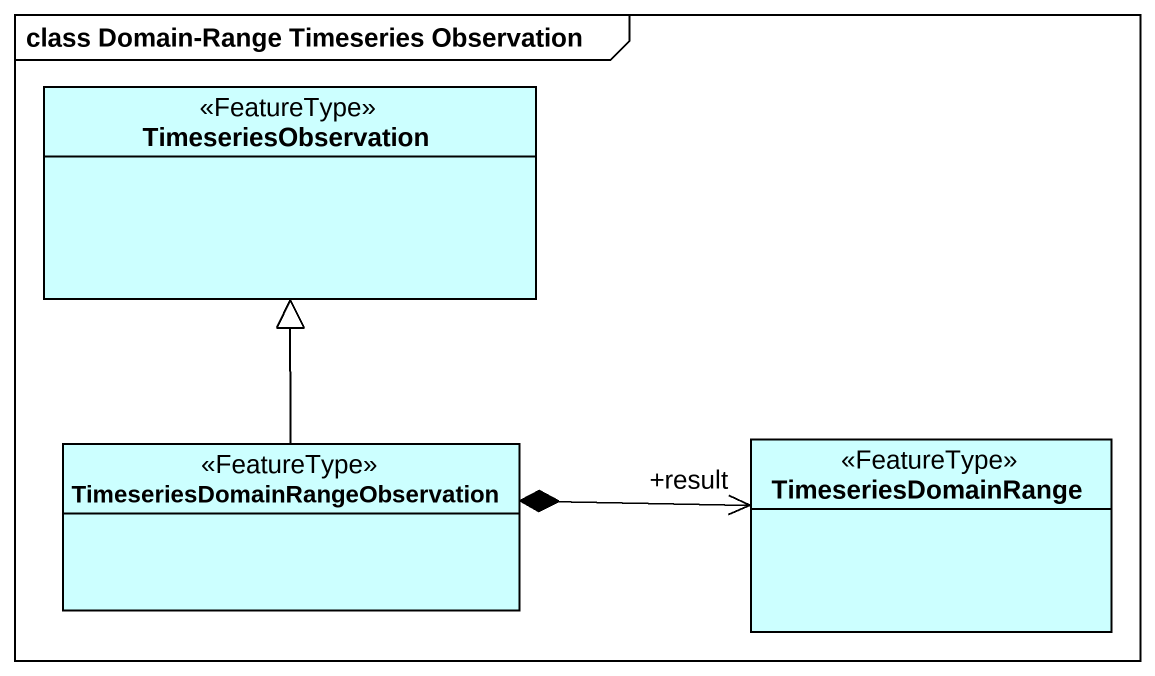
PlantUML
@startuml
mainframe class Domain-Range Timeseries Observation
hide circle
hide empty members
class TimeseriesObservation <<FeatureType>> #CCFFFF
class "TimeseriesDomainRangeObservation" as TimeseriesDomainRangeObserva <<FeatureType>> #CCFFFF
class TimeseriesDomainRange <<FeatureType>> #CCFFFF
TimeseriesDomainRangeObserva -up-|> TimeseriesObservation
TimeseriesDomainRangeObserva *-right-> "+result" TimeseriesDomainRange
@enduml
